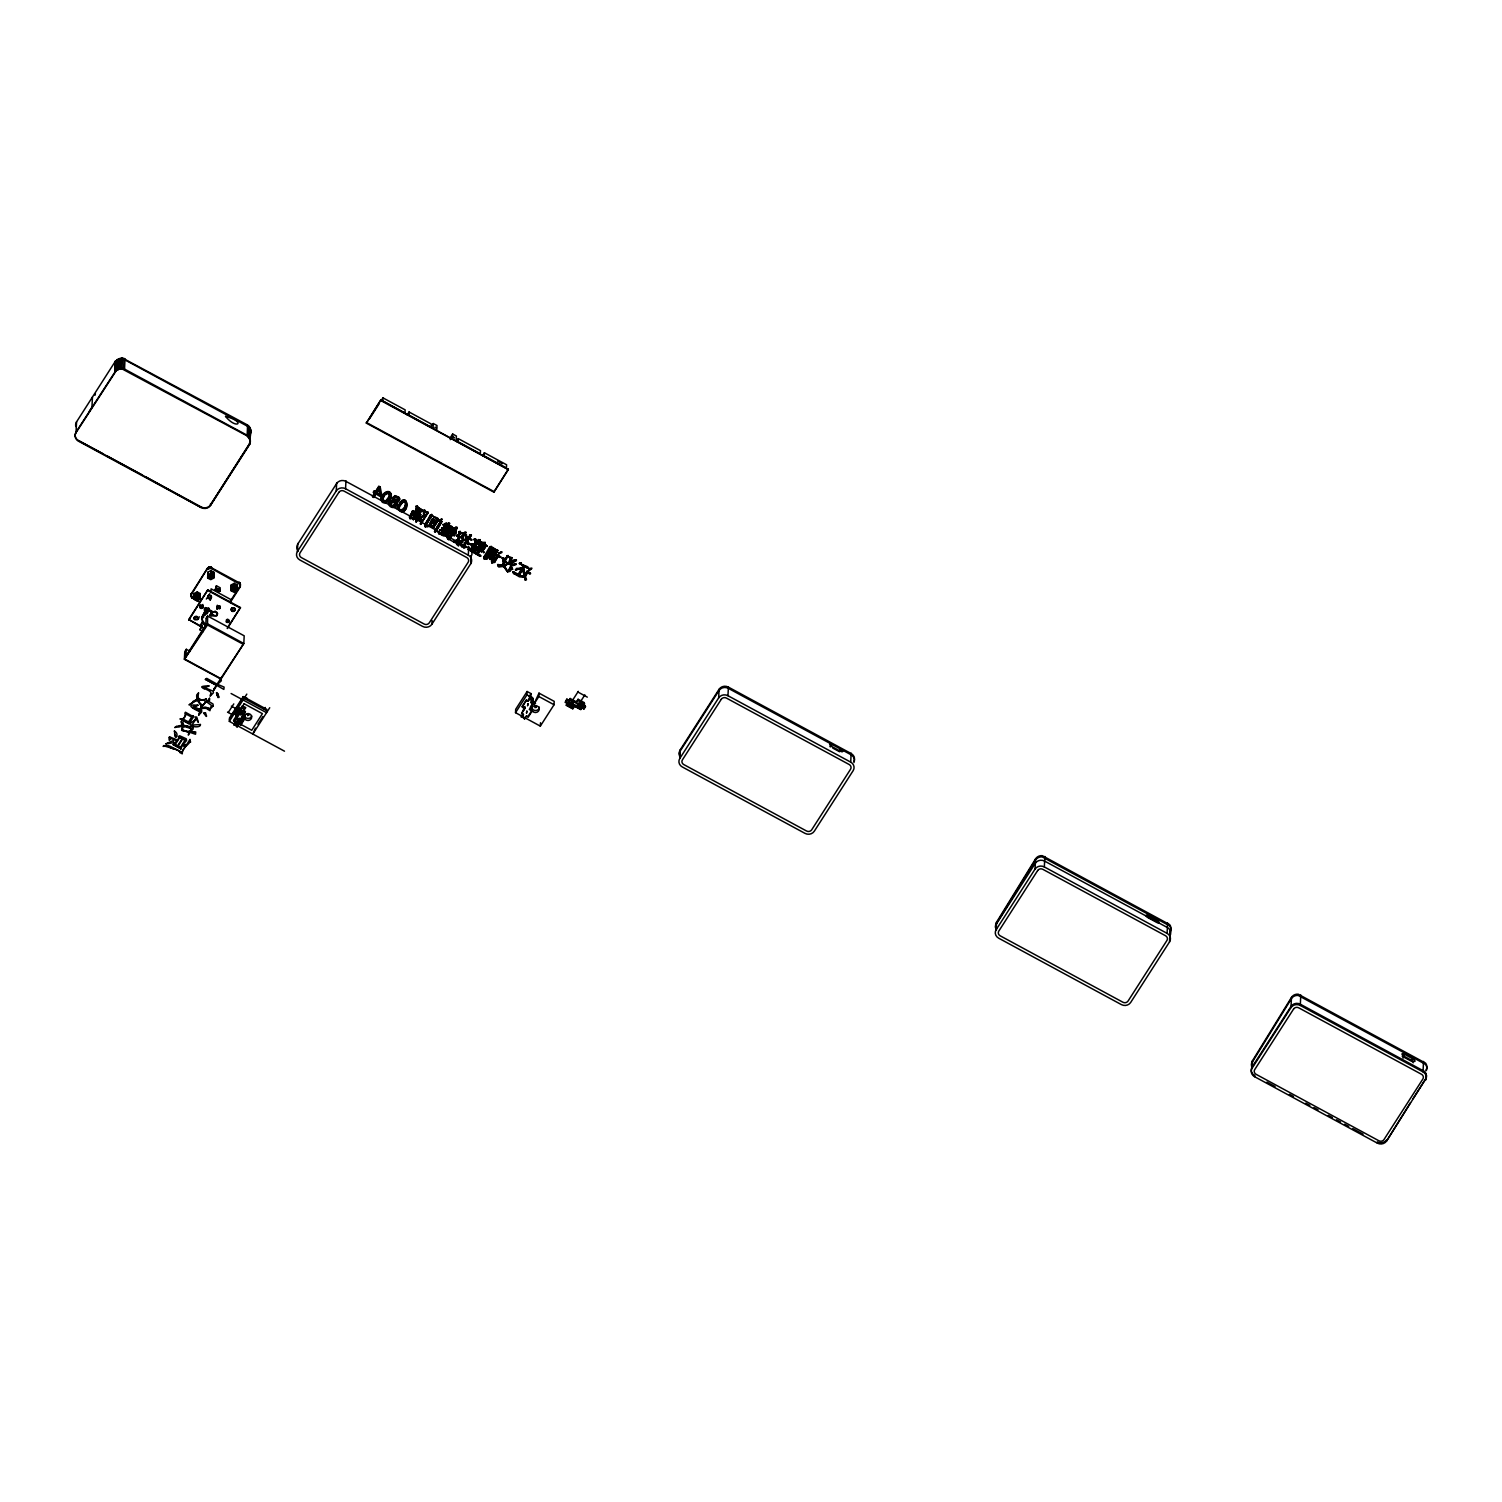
<?xml version="1.0" encoding="UTF-8"?>
<svg xmlns="http://www.w3.org/2000/svg" width="1502" height="1502" viewBox="0 0 1502 1502"><rect width="100%" height="100%" fill="white"/><g stroke="black" fill="none" stroke-linecap="round" stroke-linejoin="round"><path stroke-width="1.5" d="M423.32 510.473L423.639 515.824L419.283 518.547M194.04 599.317L194.171 593.497L197.213 591.938L200.217 593.572L200.085 599.392L197.044 600.95L194.04 599.317L194.152 596.688M195.166 598.735L195.185 596.745L197.081 595.768L198.959 596.782L198.94 598.791L197.062 599.767L195.166 598.735L195.298 596.106L197.175 597.12L199.071 596.144L199.09 594.154L197.194 593.121L195.316 594.097M200.085 599.392L200.217 593.572M207.689 578.045L207.839 572.206L210.862 570.647L213.885 572.281L213.866 575.473L213.735 578.12L210.712 579.678L207.689 578.045L207.839 572.206M208.834 577.463L208.834 575.454L210.731 574.477L212.608 575.51L212.608 577.5L210.712 578.477L208.834 577.463L208.947 574.815L210.843 575.829L212.74 574.853L212.74 572.863L210.862 571.849M213.735 578.12L213.885 572.281M231.101 590.718L231.252 584.879L234.274 583.32L237.297 584.954L237.278 588.146L237.147 590.774L234.124 592.332L231.101 590.718L231.252 584.879M232.228 590.117L232.247 588.127L234.143 587.151L236.021 588.183L236.021 590.173L234.124 591.15L232.228 590.117L232.359 587.489L234.256 588.502L236.152 587.526L236.152 585.536L234.274 584.522L232.378 585.498M237.147 590.774L237.297 584.954M188.745 733.22L188.313 735.116L190.022 732.375L195.523 734.253L195.729 731.981L190.679 731.418L193.214 728.939L192.913 727.193L183.244 725.316L183.263 723.72A1.896 1.727 2.8 0 0 182.249 722.105L180.972 721.617L181.78 723.908M193.871 721.11L195.936 718.388L194.903 716.942L196.743 717.036L198.339 722.368L196.236 718.763L191.881 725.128L200.423 724.508L199.597 724.94M388.905 504.128L388.943 502.907M463.254 546.033C466.484 551.046 463.649 544.4 467.084 541.565L467.798 544.362L469.168 543.968L467.46 540.983L469.168 538.354L471.835 539.931L469.375 538.035L471.403 534.994L469.6 534.881L471.403 534.994M509.948 561.504L510.136 563.776M250.346 440.668L247.943 435.768L247.623 425.047L122.507 358.039L115.616 360.855L76.564 421.855L76.02 432.651A6.797 6.215 2.8 0 0 78.479 441.175L201.212 507.601A6.797 6.215 2.8 0 0 210.524 505.442L210.58 503.583M491.605 559.87L491.661 562.274M206.844 702.054L211.688 705.583L209.604 708.906L208.29 708.137M199.184 616.684C199.259 620.683 192.444 619.875 194.753 616.721C191.543 622.166 199.879 618.392 197.382 619.594M197.738 617.848L197.194 616.552L197.72 619.124M203.408 617.191L203.502 616.195L203.408 617.66M217.02 614.731C219.085 616.853 209.21 614.994 212.289 612.797C215.95 608.648 220.475 617.848 215.518 611.84M219.874 606.057L219.217 608.948L217.058 606.789M220.005 606.188C221.883 608.948 214.861 608.836 217.696 606.076M217.546 606.301L217.077 607.54M234.162 611.22C236.171 606.677 234.293 613.755 231.627 610.788C229.337 606.095 236.509 608.685 234.594 608.254M234.425 610.432L231.909 610.45L231.759 608.16M455.388 529.793L455.294 532.666L451.633 530.544L453.341 532.027L451.989 534.149L449.83 532.835L451.238 532.459L451.989 534.149M169.369 739.209L169.2 737.689M389.731 495.378C389.713 489.614 383.066 494.909 383.179 498.232M479.194 543.837L478.875 545.677L478.687 542.522C471.177 543.33 483.944 558.181 474.914 544.024L470.896 543.931L471.459 545.639L475.064 545.264M523.747 569.446L524.029 565.578L523.841 567.362M455.275 532.515L455.726 534.168L455.819 532.102M382.954 397.861L382.803 400.996L404.996 413.012L405.146 409.877L382.954 397.861L381.057 400.809M409.051 411.999L408.901 415.134L431.093 427.131L431.262 424.015L409.051 411.999L407.173 414.946M458.279 438.64L458.129 441.776L480.321 453.773L480.49 450.656L458.279 438.64L456.401 441.588M484.395 452.759L484.245 455.895L506.437 467.911L506.587 464.775L484.395 452.759L482.499 455.707M78.479 441.175L78.498 440.574A6.797 6.215 2.8 0 1 76.058 432.05L116.461 369.699L116.949 359.579L116.424 370.393L76.02 432.651M92.448 396.997L91.941 407.23L89.388 411.285M95.001 393.937L94.945 395.176L95.415 393.599M115.504 361.043L114.865 371.445L121.005 368.14L121.493 358.02M115.11 371.689L115.616 360.855L115.147 370.975M116.424 370.393L117.832 369.567L118.358 358.734L117.832 368.929L120.986 368.215M117.832 369.567L119.634 368.985L120.141 358.152L119.672 368.272M119.634 368.985L120.967 368.835L121.474 358.002L122.507 358.039L122 368.872L247.117 435.88L250.083 439.786M123.558 369.173L124.046 358.34M124.516 369.53L125.023 358.696M179.977 752.54C181.366 749.629 157.973 744.954 164.863 745.687M169.369 739.115L169.426 740.298M173.162 744.579L180.953 748.803L173.162 744.579L176.879 740.937L170.646 738.271M174.157 731.117C180.578 733.427 174.157 743.922 174.645 731.042M176.71 726.93L174.795 727.588L176.372 726.405M178.4 736.6L179.564 735.736L186.323 738.815L186.586 740.524L182.455 745.255L184.258 744.992M189.027 723.776L180.202 718.914L189.027 723.701L193.176 717.412C194.603 714.708 190.491 716.247 192.932 715.665M179.864 737.388L182.211 738.571L179.864 737.388L175.377 744.297L177.724 745.668L182.211 738.571M182.7 738.834L185.046 740.186L182.7 738.834L178.212 745.931L180.559 747.114M181.667 730.235L189.477 732.263L181.667 730.329L182.042 726.273L176.71 727.006M190.285 651.436L186.304 649.277L185.966 656.036L206.281 624.194L205.286 625.733L205.38 623.856M183.037 726.499L184.877 726.78M183.244 725.316L187.149 726.029M203.014 627.892L188.764 619.556L207.82 589.873L240.451 607.54L227.328 628.549M200.329 602.471L191.862 597.796L191.129 594.003L207.539 568.188L209.961 566.949L240.189 583.302L240.17 585.855L230.257 601.307M191.28 596.989L191.411 593.328L190.998 596.069M191.467 597.308L191.111 594.116M191.787 597.702L191.843 596.482M192.068 597.946L191.937 596.557M192.218 596.801L192.387 598.172L192.556 597.007L196.48 599.129M185.628 744.579L184.258 745.086M194.171 593.497L194.04 596.125L197.081 594.567L200.085 596.2M188.52 722.011L191.655 717.074L186.304 714.182L183.169 719.12L188.52 721.936M194.565 619.406L194.359 617.341M194.34 617.885L194.64 616.834M179.977 752.446L182.268 753.873L182.343 752.333C182.643 746.475 191.655 743.884 189.984 739.397L181.855 752.164L169.501 745.987L163.08 746.363M194.565 617.491L195.316 616.346M183.037 726.405L182.437 729.446C190.435 735.004 195.636 726.592 184.877 726.705M201.212 507.601L146.032 477.016M197.062 599.767L197.175 597.12M197.081 594.567L197.213 591.938M190.679 731.418L194.809 732.394M200.423 724.508C201.061 729.221 182.775 726.142 193.871 721.016M197.438 617.416L196.33 616.214M193.345 706.672L197.907 705.264L193.345 706.672L201.531 710.014L200.479 710.521M198.94 598.791L199.09 594.154M202.338 608.272C204.46 604.874 201.775 610.544 200.16 607.653C198.79 602.077 205.211 608.028 202.488 605.4M200.404 608.01L200.123 607.597M200.217 605.832L200.048 606.77L200.536 605.437M200.705 608.254L200.217 607.09M200.198 606.433L200.874 605.25M203.333 631.629L199.954 629.789L201.981 625.583L200.611 624.832L202.826 621.396L201.681 617.416L206.394 608.573L206.825 610.694C205.436 614.187 203.127 608.836 205.53 607.54M201.005 608.385L200.442 607.39M200.911 607.728L202.714 607.371M200.949 605.813L202.695 606.226M195.56 701.058L189.008 704.907L197.1 699.369A15.17 13.856 2.8 0 1 196.743 694.882L198.546 692.891M200.611 624.832L200.555 625.977L202.826 621.396M202.77 622.523L201.681 617.416M205.305 699.35L206.187 698.824L205.305 699.425C196.386 701.509 198.17 695.726 198.546 692.985M199.954 629.789L201.981 625.583M202.676 607.991L202.77 605.644M202.977 607.465L203.052 606.264M200.592 711.986L198.696 715.008L201.719 711.986L201.531 710.014M203.371 624.325L203.54 621.922L203.521 623.837M204.479 615.407L205.023 613.999L204.892 615.351M204.948 611.314C202.282 607.428 210.355 606.583 209.21 610.582M192.688 707.611C216.363 719.12 175.283 702.598 197.907 705.358M205.323 611.671L204.816 608.235M204.629 625.376L204.723 623.499M201.625 618.542L206.394 608.573M191.411 594.454L207.689 568M206.187 698.824L206.638 700.946L201.23 707.649L201.55 706.053M207.989 611.971L205.042 610.77M207.407 569.521L208.046 567.643M201.23 707.649L200.968 706.635M205.924 612.121L206.919 608.854M208.346 567.418L208.083 568.789L211.425 568.488L240.057 584.428L240.17 586.982L230.2 602.527M201.55 706.147L197.438 700.552L195.56 701.134M205.774 625.17L206.093 618.411L207.633 616.027L244.188 635.815L243.812 643.494L220.963 679.111L184.389 659.322L184.765 651.643L186.304 649.277M208.684 567.23L207.802 569.033M200.724 703.894L202.019 705.32M205.286 612.854L206.656 613.586L206.375 611.521M188.745 620.157L207.82 589.873M208.74 568.413L208.928 567.136M206.863 612.196L207.802 612.046M208.985 568.319L209.304 567.024M211.35 597.909L210.055 600.293L211.35 595.825L210.806 598.509L208.14 597.984L208.459 595.374L211.031 595.412M209.379 568.225L209.567 566.967M208.421 598.34C205.849 594.51 213.791 595.224 210.993 598.359M209.642 568.188L209.961 566.949M207.633 616.027L207.501 624.963L184.389 659.322L207.257 623.705L243.812 643.494L217.077 684.161L206.75 678.378L205.38 679.411L216.363 685.175L205.38 679.336M208.722 598.566L208.252 597.496M210.036 568.169L210.224 566.949L210.43 568.188M208.515 608.385L208.947 610.582M209.003 598.697L208.515 597.777M206.656 613.586L208.684 609.361L212.082 611.201C210.055 617.866 213.265 614.412 211.256 611.539M210.806 568.263L210.618 566.986M203.803 712.924L205.474 712.868M209.154 609.268L208.966 608.216M207.708 574.853L210.731 573.295L210.862 570.647M211.069 568.338L210.993 567.08M209.116 610.863L209.229 608.742M209.698 598.847L211.219 597.533M210.712 578.477L210.843 575.829M211.425 568.488L211.238 567.155M211.538 568.563L211.594 567.324M210.937 591.901L211.087 588.84L230.67 599.448L230.519 602.509M211.575 611.689L211.425 616.177L210.055 615.426L210.092 614.299L211.482 615.031M212.608 575.51L212.74 572.863M211.425 613.511L211.087 611.502M212.608 577.5L212.74 574.853M206.6 716.229L205.474 712.793M216.739 615.707L212.833 616.045L211.989 612.14M208.872 685.794C190.003 686.714 214.955 689.249 210.449 694.581M212.514 612.534L215.33 611.145M209.51 698.336L206.844 702.129M216.457 588.784L215.575 589.422L219.198 591.337L220.043 590.173L219.254 591.413L215.481 589.328L216.307 588.033L220.099 590.079L219.254 591.375L215.481 589.366L216.419 585.761L220.212 587.808L220.099 590.079L219.254 591.413L215.499 589.385L216.419 585.761M210.862 693.999L210.13 696.177L213.472 692.741L213.002 691.108L204.422 687.54L209.022 686.076M210.092 709.169L213.265 705.846L213.021 704.025L208.534 701.303M217.095 613.229L216.908 612.234M217.039 609.305L217.302 605.212M217.039 615.238L217.17 612.722M217.264 608.948L217.49 605.7M217.49 606.714L218.053 605.813M217.809 606.564L218.428 605.682M219.367 589.103L219.254 591.375L215.481 589.347L216.307 588.071L220.081 590.117L219.254 591.375L215.481 589.347L216.307 588.071L215.499 589.385M219.292 606.339L220.174 607.108M219.893 608.573L220.193 607.559M220.193 608.122L220.287 606.733M218.053 697.604C212.646 683.541 223.498 704.813 216.795 694.544M214.054 688.667L213.641 690.544L216.851 685.438L223.854 689.418L224.098 687.09L217.565 684.33L221.357 680.725L220.663 678.472L185.422 659.397M228.604 622.297L229.149 621.115L228.154 622.523L226.445 622.053L226.483 619.763M226.671 622.279L226.37 621.959M226.99 622.466L226.464 621.434M226.483 620.326L227.102 619.331M227.14 621.903L228.83 621.509M228.905 621.978L227.816 619.237M228.961 620.551L228.698 619.613M231.346 610.188L231.421 608.723M231.627 610.788L231.402 609.643M231.439 609.192L232.059 607.916M231.834 608.667L232.397 607.728M232.885 608.197L234.819 609.305M234.124 591.15L234.256 588.502M231.12 587.526L234.143 585.968L234.274 583.32M284.498 751.188L229.337 721.354L229.506 717.975L243.23 696.609L266.718 709.319L266.567 712.699L231.101 693.511M234.5 610.938L234.781 609.962M234.8 610.507L234.875 608.761M236.021 590.173L236.152 587.526M239.175 583.527L239.025 582.175M239.494 583.752L239.344 582.382M239.757 584.015L239.644 582.607M240.132 584.522L239.907 582.889M247.117 435.88L247.623 425.047M240.113 587.075L240.245 583.414M244.169 717.749L240.451 724.584L239.081 723.833L237.091 726.93L233.768 723.945L237.579 725.954M240.376 586.4L240.47 584.109M247.905 436.462L248.412 425.629L248.637 436.425M248.6 437.138L249.088 426.305L250.853 430.454L249.482 444.705L210.524 505.442M249.351 438.152L249.858 427.319L249.388 437.439M249.482 444.705L250.008 442.94M249.97 443.653L250.308 441.795M250.102 440.931L250.59 428.952M237.091 726.93L237.147 725.785M237.541 724.433L237.485 725.579L238.705 723.664M243.061 699.988L243.23 696.609M244.244 719.082L241.39 717.487L245.033 711.817L238.949 708.531L235.345 714.182L238.198 715.741L234.556 721.429L240.62 724.715L244.3 717.937M238.799 724.058L240.733 725.09L244.657 718.989L244.826 715.609M471.14 555.702L470.764 563.701L431.9 624.25A6.797 6.215 2.8 0 1 422.606 626.409L299.856 559.983A6.797 6.215 2.8 0 1 297.415 551.459L297.809 543.461M297.415 551.459L336.26 490.91L336.655 482.912M470.764 563.701A6.797 6.215 2.8 0 0 468.305 555.177L345.573 488.751L345.948 480.753M366.338 423.113L380.851 399.945L508.352 469.582L493.876 492.149L366.338 423.113L380.851 399.945M376.101 494.083C388.154 501.799 374.167 487.831 373.923 497.462L372.534 496.693L374.73 492.769L373.454 492.074L374.129 491.023L375.387 492.262L374.129 491.023M372.534 496.693L374.711 493.313L373.454 492.074M373.923 497.462L376.12 493.52M376.777 493.013L379.274 488.638L380.419 495.003L376.777 493.013L379.274 488.638M375.387 492.262L378.88 486.329L380.213 487.042L381.771 495.284L380.87 496.674M380.213 487.042L378.861 486.873M381.771 495.284L380.907 496.129M389.412 502.156L392.904 500.748L392.529 499.34M396.716 503.377L396.284 501.893L399.682 499.434A3.605 3.286 2.8 0 0 398.8 497.65L395.495 496.129L392.773 497.5M412.337 517.683L410.459 516.801L412.168 518.434L410.046 518.697L409.502 517.101M417.443 517.176L415.153 516.35L413.369 519.73L414.421 516.519L412.074 514.679L413.482 514.322L417.406 517.721L413.688 515.712M412.168 518.434L410.065 518.152M409.52 517.195L412.506 510.849L420.71 514.529L416.167 522.095C414.909 516.97 424.728 509.234 415.603 521.382M412.787 511.994L412.506 510.849M412.768 518.979L414.458 515.975L412.074 514.679M413.369 519.73L415.153 516.35M413.482 514.322L412.036 515.224M420.691 515.073L413.613 511.675L419.452 515.411M413.688 510.586L412.468 511.412M413.989 513.44C416.279 511.506 414.195 515.148 414.008 512.895M414.364 513.308L414.871 515.562M415.078 511.243L417.218 508.145L417.387 509.366L421.536 510.567L419.396 514.379C418.457 510.924 413.219 510.305 418.851 513.665M424.709 510.154L424.916 511.544L424.709 510.154L422.494 510.793L415.829 506.399L417.349 506.005L417.575 507.488L423.32 510.605M416.354 508.896L416.11 508.408M418.232 514.473L418.232 515.242C412.919 518.49 420.729 511.807 416.279 516.05M416.167 522.095L420.71 514.529M421.518 511.112L417.143 509.103L420.316 511.393L419.302 512.971L416.129 510.699L419.096 513.29M417.218 508.145L416.092 508.953M417.575 507.488L417.349 506.005M419.396 514.379L421.536 510.567M424.953 510.999L428.183 512.67L424.69 511.281L423.94 515.993L420.222 518.472L421.818 520.255L419.959 520.593L419.265 518.603M420.316 511.393L419.321 512.426M420.109 523.522L420.635 524.386L426.868 513.027L424.69 511.281M421.818 520.255L419.978 520.049M421.987 519.504L420.166 518.19M422.494 510.793L415.829 506.399M423.677 511.018L417.612 506.925M423.94 515.993L420.053 516.838L419.959 520.593M431.618 516.106L425.779 525.306L428.07 526.489L425.348 526.939L425.085 524.029L431.731 514.454C430.229 516.97 440.95 517.533 437.551 519.542L431.656 515.562L438.377 519.354M425.855 525.55L431.656 515.562M427.92 526.714L425.798 524.761M433.045 428.201L433.289 423.526L436.988 425.517L436.875 427.619L434.885 427.3L436.838 428.352L436.744 430.21M435.561 524.329L433.421 528.272L434.885 523.804L431.863 522.152L430.417 524.93L433.402 519.786L436.406 521.419L433.421 526.564L429.121 525.212L432.276 518.96L437.702 521.626L433.721 519.523M429.666 526.075L430.229 524.686M425.066 524.573L430.436 514.754M431.731 514.454L430.417 515.299M429.121 525.212L432.276 518.96M432.858 527.465L433.252 526.338M436.406 521.419L435.054 524.029L432.05 522.396L433.402 519.786M433.684 520.067L433.477 518.678M433.421 528.272L432.876 526.902M434.529 531.426C442.658 516.012 444.348 520.086 435.242 532.252L434.529 531.426L440.518 521.738M435.242 532.252L442.001 521.25M431.9 624.25L432.088 620.551M437.551 519.542L436.293 518.077M438.828 533.548L438.415 531.839L443.465 534.505A4.337 3.962 2.8 0 0 445.681 534.731L447.127 537.678M438.828 520.499L441.832 518.96L439.166 521.288L438.828 520.349M446.394 535.745L443.315 535.857L438.791 533.323L444.104 535.444L446.432 535.2L446.507 533.717M440.499 522.283L440.199 521.138M443.24 532.027L440.067 529.737L443.465 531.164L442.602 534.468L445.118 530.056L447.352 530.844L446.751 533.21M441.475 529.38L440.03 530.3M440.067 529.737L443.428 531.708L444.385 530.225L441.626 528.178L443.034 527.803L444.592 529.906L445.493 527.991L444.592 529.906M442.057 533.736L443.259 531.483M442.602 534.468L443.954 531.858L446.563 533.417L444.16 531.539M443.034 527.803L441.607 528.723M444.498 525.794L443.071 524.461L444.611 524.874L443.86 528.235L445.212 525.625L446.732 526.582L447.54 524.836L446.732 526.582M443.259 529.192L444.611 529.361M443.278 527.559L444.517 525.249M443.86 528.235L444.16 527.277L445.681 528.216L446.563 526.357L445.681 528.216M444.592 525.418L444.385 524.123M444.385 530.225L441.626 528.178M443.071 524.461L444.705 525.493L446.282 523.147L447.727 525.062L446.207 524.104L445.399 525.869L446.207 524.104M444.141 532.083L445.118 530.056M444.348 527.502L445.212 525.625M445.381 524.423L445.174 523.391M451.52 527.052L453.491 528.272L451.52 527.052L449.999 531.858L448.854 529.098L447.277 531.389L445.287 530.3L446.207 528.366L448.065 529.511L446.207 528.366M446.563 533.417L444.479 532.14M446.282 523.147L445.136 523.954M448.065 529.511L446.376 528.61L447.258 526.733L449.962 527.784L447.465 526.413C449.68 523.635 450.769 528.573 448.234 525.212M446.376 528.61L447.465 526.413M447.296 536.477L448.76 530.112L450.037 530.957L450.45 526.263L453.491 528.272M447.239 531.933L447.765 529.361M447.727 525.062C447.502 522.227 451.257 522.809 448.422 525.437L450.225 526.413M452.421 438.678L452.515 436.838L454.468 437.908L452.553 436.106L452.646 434.003L456.401 436.031L456.176 440.724M448.422 525.437L449.624 523.184M448.328 524.104L448.103 522.996M447.615 536.909L448.385 539.593L447.727 538.091M448.572 535.294L449.361 539.068L450.487 537.66M447.108 535.482L449.887 533.135L447.202 534.75L448.76 530.112M448.854 529.098L447.934 530.45M449.924 528.328L447.84 527.052M449.361 539.068L449.154 537.265M449.811 537.509L451.802 533.905L449.811 537.509L448.76 535.745M451.783 534.449L449.793 532.403L447.22 534.205M450.713 526.827L450.45 526.263M451.051 531.577L450.788 530.506M450.412 538.636L452.553 534.318L454.712 535.613L452.759 533.999L454.13 531.896L452.74 534.543M451.238 532.459L449.811 533.379M451.558 526.019L450.431 526.808M451.745 527.315L453.51 527.709M456.42 529.417C458.091 525.662 454.468 527.277 455.369 530.356L452.684 527.915M450.731 537.66L452.759 533.999M453.041 530.168C453.454 533.097 453.397 528.911 451.633 530.544M453.341 532.027L452.008 533.585M453.585 541.997C464.681 536.345 445.775 544.006 457.772 541.565L462.147 546.709L458.711 541.077L462.729 541.903L458.673 541.621L458.692 540.495L461.827 541.846L458.654 541.039L458.861 538.692M454.712 535.613L452.609 534.355M455.557 527.108L455.444 529.962L452.665 528.31L454.073 527.953L452.628 528.873M456.589 535.857L458.279 534.937L458.335 536.815L456.589 535.857L458.279 534.937M457.772 541.565L453.604 541.452M466.315 535.238L460.194 532.553C461.02 537.979 456.796 530.582 460.269 531.464L460.438 532.816L460.269 531.464M461.827 541.846L462.128 538.317L459.293 536.758L462.222 537.923L458.561 535.951M459.668 534.75L458.711 531.821M460.194 532.553L465.751 536.12L465.695 537.397L466.578 534.806M462.09 535.857C465.057 533.83 462.203 537.697 462.109 535.313M461.884 546.859L457.81 541.02M465.939 532.046L466.014 532.778C460.814 536.683 468.211 528.873 463.236 533.567M463.705 548.061C461.602 543.686 471.515 535.2 463.386 546.108M466.108 547.498L464.362 546.033L467.084 541.565M464.775 540.438L462.916 539.293L465.507 540.269L462.954 538.749L463.386 536.477M465.676 538.655L466.559 541.208M465.751 536.12L465.676 537.941M465.958 535.82L466.352 534.693M468.324 538.448L466.484 536.89L467.967 536.552L468.324 538.448L466.859 540.72L465.902 539.068M466.859 540.72L468.342 537.904M469.168 543.968L467.46 540.983M467.967 536.552L466.465 537.453M467.798 544.362L467.629 542.973M480.959 556.078C473.468 552.924 482.799 554.651 480.133 556.266L468.042 549.488L469.901 548.512L470.22 550.239L474.163 552.379L476.434 548.361L475.496 550.333L473.168 549.056C471.59 545.188 470.164 550.671 475.289 550.652M468.305 555.177L468.737 546.202M467.441 541.527L469.168 538.354M469.375 538.035L471.365 535.557M466.484 536.89L468.53 538.129L469.882 535.538L468.549 537.585M470.22 550.239L469.901 548.512M471.497 545.357L471.046 543.705M471.835 539.931L470.67 539.162M471.459 545.639L475.101 544.7L478.218 548.756L475.834 544.531M476.416 548.906L471.647 546.315L473.43 545.357C471.816 548.699 484.808 549.206 481.353 551.797C478.8 546.409 471.759 551.778 477.185 554.031C477.655 549.901 481.203 552.285 478.143 551.065M473.168 549.056L472.905 547.498M473.43 545.357L471.647 546.315M474.857 543.574A9.237 8.449 2.8 0 1 475.496 540.701L473.956 539.312L475.514 538.955L478.781 542.072C477.711 537.735 481.823 541.039 478.575 539.537M474.163 552.379L475.308 550.089L471.252 547.892M475.496 540.701L473.956 539.312M475.514 538.955L473.919 539.856M475.815 545.076L478.669 542.71C471.309 547.179 483.55 539.537 475.758 540.42M475.834 542.785L476.341 540.607L475.702 544.381M477.185 554.031L478.406 551.628M478.199 549.3L478.5 546.897L481.091 547.592C474.35 548.08 483.813 546.052 479.739 549.563L480.377 550.408L481.673 547.779L480.377 550.408M478.875 545.677L478.706 543.912M479.626 546.953L481.466 547.01L483.231 543.78L482.555 545.32L480.978 544.344L479.626 546.953L478.894 545.132M479.739 549.563L480.978 547.254M479.044 546.277L481.109 543.405M483.193 544.325L480.002 542.579L481.598 541.678L481.823 543.161L481.598 541.678M480.133 556.266L468.061 548.943M480.077 546.259L480.978 544.344M481.353 551.797L480.096 550.333M481.466 547.01L482.367 545.095M482.217 547.423L483.137 545.508L482.217 547.423L483.663 548.211L484.583 546.296L483.888 549.469L485.709 546.615L483.325 545.188L483.982 544.193L487.343 546.146L484.188 543.874L485.184 542.429L483.55 542.804L485.184 542.429M485.709 546.615L483.325 545.188M483.4 544.006C484.827 542.147 481.71 545.057 480.02 542.034M482.855 549.601L483.738 552.605L481.673 547.779M483.888 549.469L485.747 546.071M483.306 545.733L484.188 543.874M491.079 546.409L490.027 547.817L491.079 546.409L497.763 550.671L490.985 547.423L484.977 557.261L486.967 559.044L484.188 558.969L483.775 557.467M487.136 558.782L484.883 557.035M487.343 546.146L485.259 544.869M486.836 556.923L489.464 553.074M487.399 557.636L489.389 554.031L492.431 555.177L489.652 553.75M488.563 553.862L488.357 553.337M492.787 551.328L491.83 552.792L494.12 554.613L488.469 551.966L490.009 551.009C493.069 555.871 488.939 546.859 492.055 551.478M492.431 555.177L489.746 559.345L489.652 557.392M488.037 556.641L489.389 554.031M489.746 559.345L492.449 554.632M489.201 558.613L491.192 555.008L489.84 557.617L487.418 557.092M490.009 551.009L488.469 551.966M493.876 492.149L508.389 468.981M492.262 551.178C493.82 549.075 491.736 551.196 489.99 549.807M491.623 550.821L491.417 549.432M491.83 552.792L494.233 549.188L492.956 551.553L494.928 552.623L492.994 551.009M491.905 563.156L491.586 560.809M492.806 548.981L494.064 549.094L492.975 550.07M493.294 554.801L492.036 553.337M500.804 556.754L498.401 555.871L493.764 562.593L493.332 558.031L494.421 560.959L497.124 555.027L500.786 557.298L498.664 555.571M494.928 552.623L493.538 551.778M493.764 562.593L494.928 562.236M494.421 560.959L493.595 557.955M497.444 556.266L497.124 555.027M498.251 565.972L497.725 564.47L503.208 565.315L503.057 563.212M494.984 561.804L498.401 555.871M498.626 556.134L498.42 554.726M498.514 553.393L501.743 551.91L498.57 553.111M503.433 566.573L498.364 566.667L503.452 566.029L507.638 571.849L503.452 566.029M499.096 553.9L501.743 551.91M511.882 558.181L507.92 556.547L505.461 560.265L502.212 557.974L505.179 558.838L508.014 555.533L508.145 556.81L511.9 557.636L510.042 561.448M502.757 560.302C503.921 562.48 501.461 559.533 504.259 559.908C505.123 562.762 510.549 563.569 508.709 564.226M507.056 556.284L505.16 559.382L503.245 557.711M497.688 565.015L503.208 565.315M504.071 565.71L507.958 563.043L504.071 565.71L503.959 563.137M509.535 564.039L504.184 560.997L507.939 563.588M504.259 559.908L502.738 560.847M507.638 571.849L504.297 565.822L508.239 563.212M505.461 560.265L506.249 559.138M507.038 556.829L506.794 555.721M507.92 556.547L510.511 558.5L509.253 560.997M508.014 555.533L506.775 556.266M507.789 571.718L504.297 565.822M511.149 567.23C515.017 568.15 504.653 575.247 510.136 567.756M509.61 571.624L510.286 570.009M510.511 558.5L509.309 563.025M511.9 557.636C508.258 558.218 511.807 567.737 509.76 563.475M510.642 569.615L512.783 569.22L511.412 568.019M512.295 560.828L511.375 565.728M513.571 573.163L512.971 571.83L513.628 573.539M516.087 563.682L516.068 564.452C507.92 567.249 519.917 560.884 513.083 565.184M528.272 572.018L530.525 573.802L528.009 571.098L526.733 571.38L524.423 576.055L522.189 576.261L513.102 571.605L519.185 575.829L524.555 576.524L525.005 578.176M513.477 561.617L514.059 560.021L516.406 560.021L513.534 561.41M524.78 577.35L519.429 576.824L513.553 573.351L523.316 576.787L527.052 571.98M513.815 562.086L516.406 560.021M513.59 562.105L514.059 560.021M515.449 569.99L520.818 568.263L516.463 568.413L515.655 570.347M522.865 569.352L519.091 575.36L518.49 573.971L521.87 568.113L522.865 569.352A17.63 16.109 2.8 0 0 523.86 573.971L524.724 575.36L524.01 571.624M519.091 575.36L521.945 570.309M519.373 563.607L520.987 562.649C519.429 565.559 531.032 566.047 527.634 568.3L519.373 563.607L520.987 562.649M518.453 574.515L522.884 568.732C521.363 564.189 525.231 566.479 522.508 565.541M529.474 699.35L532.215 700.833L530.995 702.729L533.867 704.288L539.011 693.135L554.2 701.359L554.05 704.738L540.326 726.123L515.524 712.68L515.693 709.301L527.108 691.502L531.032 693.624L530.863 697.003L528.178 701.209L526.338 700.195M524.536 577.068L524.423 576.055M524.517 575.454L523.879 573.426A17.63 16.109 2.8 0 1 523.072 570.366M525.174 578.627L525.174 580.016L526.432 579.772C523.409 577.726 526.902 569.971 529.718 573.445L530.544 573.238M525.174 580.016L526.47 579.228L525.174 576.468M527.014 572.544L526.733 571.38M527.634 568.3L526.658 567.005M525.156 577.012L527.897 572.243M528.253 572.562L528.009 571.098M527.897 700.927L529.924 696.703L533.323 698.543L531.351 701.622L532.666 703.499L530.45 706.954L531.595 710.915L527.934 716.623L526.564 715.872L524.592 718.97L521.25 715.985M529.023 570.272C529.755 565.071 532.684 571.361 528.835 569.389M529.342 570.234L531.746 567.981M524.067 708.719L524.01 709.864L522.865 705.884L526.526 700.176M524.592 718.97L524.649 717.825M515.524 712.68L526.958 694.882L527.108 691.502M531.351 701.622L531.295 702.767L533.323 698.543M526.282 716.097L528.216 717.149L532.14 711.028L532.309 707.649M533.097 700.401L532.928 703.781L529.286 709.451L532.14 711.028M533.867 704.288L538.842 696.515L539.011 693.135M540.326 726.123L540.495 722.744M579.171 707.311L574.496 704.776L572.731 708.512L566.536 705.151L567.718 702.26L567.662 703.387L565.616 701.134L566.911 699.106L568.958 701.378L566.911 699.106M570.084 699.632L570.14 698.486L576.392 701.866L576.336 703.011L570.084 699.632L566.536 705.151M572.731 708.512L574.496 704.776M584.222 703.762L584.278 702.636L578.082 699.275L578.026 700.401L584.222 703.762L580.692 709.282L574.44 705.902M580.692 709.282L581.856 706.391L583.903 708.662L585.198 706.653L583.152 704.382L584.278 702.636M583.903 708.662L585.254 705.508M851.146 753.159L850.714 762.134A6.797 6.215 2.8 0 1 853.155 770.657L814.309 831.207A6.797 6.215 2.8 0 1 804.997 833.366L682.265 766.94A6.797 6.215 2.8 0 1 679.824 758.416L680.237 749.817L719.082 689.268A6.797 6.215 2.8 0 1 728.395 687.109L851.127 753.535A6.797 6.215 2.8 0 1 853.981 761.345M679.824 758.416L718.669 697.867L719.082 689.268M850.714 762.134L727.963 695.708L728.395 687.109M996.183 929.644L996.558 922.172L1035.535 858.9A6.834 6.421 -4.1 0 1 1042.35 855.689L1169.589 924.556A6.834 6.421 -4.1 0 1 1170.02 931.691L1169.532 941.885L1130.687 1002.435A6.797 6.215 2.8 0 1 1121.374 1004.594L998.642 938.168A6.797 6.215 2.8 0 1 996.183 929.644L1035.047 869.095L1035.535 858.9M1169.532 941.885A6.797 6.215 2.8 0 0 1167.092 933.362L1044.341 866.936L1044.848 856.497M1167.092 933.362L1167.598 922.923M1251.767 1072.409A6.797 6.215 2.8 0 1 1252.18 1066.927L1291.044 1006.378A6.797 6.215 2.8 0 1 1300.338 1004.218L1423.089 1070.663A6.797 6.215 2.8 0 1 1425.529 1079.168L1386.628 1140.957A6.797 6.215 2.8 0 1 1377.315 1143.116L1254.583 1076.69A6.797 6.215 2.8 0 1 1252.124 1068.166L1252.499 1060.694L1291.476 997.403A6.834 6.421 -4.1 0 1 1298.272 994.211L1425.511 1063.078A6.834 6.421 -4.1 0 1 1425.961 1070.194M1254.583 1076.69L1254.639 1075.47M1252.124 1068.166L1290.969 1007.617L1291.476 997.403M1425.473 1080.407A6.797 6.215 2.8 0 0 1423.014 1071.884L1300.281 1005.458L1300.788 995M1377.315 1143.116L1377.372 1141.896M1386.628 1140.957L1410.491 1102.618M1423.014 1071.884L1423.539 1061.445M382.653 500.222L382.71 499.077M398.95 507.883C399.476 512.745 405.24 507.883 405.465 505.066M250.252 442.489L250.365 440.574M250.703 432.895L250.834 430.436M522.32 716.51L523.541 714.614L521.626 713.563L524.987 706.428M503.208 560.828L503.189 565.86M180.953 748.803L182.193 745.612L184.07 745.968M185.628 744.485L185.497 746.287L184.07 745.893M210.092 709.094L209.98 710.709L207.764 709.319M457.735 540.908L457.885 538.636M462.691 542.447L462.954 538.749L465.507 540.269M217.433 607.578L217.339 608.761M391.233 495.942L391.346 494.477M381.208 498.495C380.795 507 391.947 501.461 391.252 495.397M397.335 508.765L397.448 507.319M462.447 535.763L462.203 538.486L458.241 535.482M503.94 563.682L504.184 560.997M396.922 503.752C397.523 509.178 388.567 508.54 388.924 503.583M392.36 499.04L392.473 497.669M414.852 516.106L415.04 514.266M424.766 524.667L425.348 526.939M466.24 536.646L466.333 535.576M479.176 544.381L479.401 542.485M455.782 532.647L456.045 530.506M492.374 559.364L492.13 563.062M492.093 561.466L497.782 550.126M491.567 560.415L491.755 558.913M395.364 504.428L395.514 503.189M512.313 560.284L511.393 568.563M457.866 539.18L458.354 536.252L456.627 535.313M438.753 533.867L438.415 531.839M450.75 531.051L451.482 527.596M458.823 539.237L459.293 536.758M415.021 514.81L415.378 512.839M479.363 543.029L479.739 541.058M456.026 531.07L457.002 527.183M510.718 566.123L512.051 560.208M388.905 503.452L389.112 502.25M393.899 498.345L393.731 499.471M446.488 534.261L446.789 532.666M382.897 498.42C381.94 505.254 390.144 499.434 389.581 495.491M398.912 508.427C398.105 504.315 406.666 497.763 405.784 504.86M389.562 496.054L388.211 493.238L385.451 494.702M510.755 565.578L508.446 571.567M491.717 559.457L492.036 557.937M381.189 499.058C380.795 493.745 390.163 487.418 391.309 495.04M397.41 507.864C406.573 485.033 412.975 518.903 397.486 509.028M463.367 537.021L463.78 535.275M479.701 541.602L480.208 539.575M420.128 518.734L423.958 515.449M484.846 557.58L490.985 547.423M528.779 569.633L531.764 568.695M398.161 498.964L397.091 500.861L393.993 500.842C391.759 497.087 398.556 495.153 398.124 499.509M492.018 558.481L493.013 555.928M390.464 503.94L392.341 501.574L395.176 501.799L395.42 503.039M382.86 498.964L384.249 495.867M399.1 507.789C408.375 490.253 406.329 517.458 398.912 508.483M250.102 433.684L250.477 432.82L250.008 433.89M250.045 434.923L250.534 430.173L247.567 426.286L124.966 359.917L120.085 359.372L115.316 362.47M249.97 443.034L210.562 504.841A6.797 6.215 2.8 0 1 201.249 507L78.498 440.574L103.056 453.773M392.454 498.213L394.838 495.641L398.837 497.106A3.605 3.286 2.8 0 1 399.663 498.833L398.687 501.762L396.246 502.438M396.828 504.634L393.43 507.132L389.074 504.278M381.489 498.026C382.39 493.97 388.417 488.957 391.177 494.233M390.952 496.411C390.313 500.955 382.747 505.686 381.132 499.415M397.711 506.831C411.36 485.69 407.981 523.56 397.354 508.22M395.401 503.883L392.548 506.343L390.482 503.395M203.502 621.997L203.296 624.062M483.794 557.617L484.038 556.622M210.524 504.803L249.52 444.01M389.074 502.795L390.088 500.861L392.961 500.166M492.863 558.406L497.763 550.671M492.431 557.486L493.707 554.876M169.426 740.373L170.665 738.195M215.819 589.422L219.161 591.244L220.043 590.173L219.236 591.413L215.612 589.422L216.344 588.277L219.78 590.305L219.198 591.3L215.65 589.422L216.344 588.333C213.735 590.568 221.583 590.68 219.161 591.244L215.781 589.422L216.344 588.333L215.575 589.422M219.104 591.018L215.687 589.422L219.198 591.3L220.005 590.192L219.217 591.356L219.912 590.248M420.673 523.841L428.22 512.126M420.635 524.386L428.183 512.67M389.243 496.261L385.939 500.804L382.822 500.185M208.252 595.599L208.14 597.984M200.573 608.047L202.883 604.461M206.337 599.073L209.792 593.703M208.684 609.361L206.713 612.459L205.342 611.708M210.055 615.426L212.026 612.347L208.628 610.507M227.365 627.949L240.451 607.54M369.623 418.645L379.161 403.775M179.376 737.031L177.48 740.073L169.538 736.844M202.019 705.396C212.74 698.805 192.275 697.566 200.724 703.969M213.96 689.024L216.363 685.175M199.541 712.68L200.141 711.648M189.383 732.413L188.726 733.295M190.134 731.23L191.712 728.808L186.924 727.268M180.559 747.189L185.046 740.111M228.266 712.492L233.786 703.912M229.449 719.327L243.155 697.961L266.661 710.671M229.337 721.354L246.816 694.112M245.765 699.369L246.76 697.81M240.883 709.582L242.104 707.686M239.663 713.807L240.902 711.873M233.711 725.09L235.683 721.993L234.312 721.26M243.099 710.784L244.319 708.888M234.838 724.471L236.058 722.575L234.143 721.523L237.785 715.834L234.932 714.276L239.043 708.137L240.414 708.888L242.385 705.79L245.784 707.63L243.512 710.69L245.446 711.723L241.803 717.393L244.657 718.989M235.251 724.377L236.471 722.462M238.762 721.26L239.963 719.364M430.867 427.3L433.289 423.526M247.605 715.703L248.506 714.295M264.052 709.263L265.216 707.442M255.434 728.151L252.843 734.065L269.74 707.724M257.931 724.264L262.925 716.51M450.225 437.777L452.646 434.003M450.262 439.654L452.553 436.106M456.57 544.456L458.091 542.072A2.647 0.958 32.7 0 1 460.325 544.4A2.647 0.958 32.7 0 1 457.979 544.231L449.492 539.631A2.647 0.958 32.7 0 1 447.277 537.322A2.647 0.958 32.7 0 1 449.605 537.491M529.23 696.421L531.032 693.624M521.626 713.563L525.268 707.893L522.414 706.315M531.164 699.35L532.384 697.454L529.643 695.97M521.194 717.13L523.165 714.051L521.795 713.3M535.087 707.742L535.989 706.334M565.559 702.26L566.855 700.251M569.014 700.232L570.14 698.486M572.45 700.458L578.308 691.333M570.741 704.851L571.905 703.011M580.805 701.209L584.86 694.882M578.683 706.184L580.11 703.969M1402.211 1056.3A2.647 0.958 32.7 0 1 1402.793 1056.582L1404.314 1054.197L1412.8 1058.797A2.647 0.958 32.7 0 1 1415.034 1061.107A2.647 0.958 32.7 0 1 1412.706 1060.938L1404.22 1056.357A2.647 0.958 32.7 0 1 1401.986 1054.047A2.647 0.958 32.7 0 1 1404.314 1054.197M1403.075 1058.14L1404.22 1056.357M1412.8 1058.797L1411.279 1061.163L1402.793 1056.582M1412.988 1098.713L1425.529 1079.168A6.797 6.215 2.8 0 0 1423.089 1070.663M373.416 492.618L374.092 491.567M375.406 491.717L378.88 486.329M392.904 500.748L392.379 498.495M396.284 501.893L396.904 504.297M412.806 511.45L409.558 516.65L410.046 518.697M410.534 516.97L413.613 511.675M415.585 512.032L417.143 509.103M428.089 525.944L425.366 526.395M438.246 532.59L443.428 535.05A4.337 3.962 2.8 0 0 445.662 535.275L448.385 539.593M445.399 523.879L444.611 524.874M443.465 531.164L444.423 529.68M447.746 524.517L448.366 523.56M445.287 530.3L446.169 528.929M447.427 526.958L448.216 525.756M470.877 544.475L474.876 544.588L474.876 543.029A9.237 8.449 2.8 0 1 475.514 540.157M474.97 552.83L477.223 549.338M481.091 547.592L479.87 546.578M491.135 552.417L492.093 550.934M493.67 555.421L496.561 550.445L490.966 547.967M494.458 560.415L497.481 555.721M576.392 701.866L578.082 699.275M576.336 703.011L577.913 700.026L584.635 703.668L583.508 705.414L585.611 706.541L583.996 709.038L581.912 707.911L580.786 709.657L574.553 706.278L572.844 708.888L566.123 705.245L567.249 703.499L565.146 702.354L566.761 699.857L568.845 701.002L569.971 699.256L576.224 702.636M435.524 524.893L437.739 521.063M219.574 590.38L216.025 589.385M477.936 554.426L479.758 551.234M478.5 546.897L478.218 548.399L480.959 547.798M484.151 544.419L485.165 542.973M208.534 701.378L209.773 699.876M515.486 569.671L520.818 569.033M390.802 503.095L395.139 502.344M397.899 499.64L393.787 499.565M199.541 712.605L198.696 715.008M395.064 504.578L392.566 505.798L390.52 504.203M394.181 498.288L396.171 497.425L398.049 498.833M209.097 700.627L209.51 698.242M449.905 532.59L447.145 534.937L448.572 539.425M502.194 558.519L503.226 558.256M463.743 547.517L465.958 547.216M498.683 553.018L501.724 552.68M508.22 563.757L504.259 566.385M180.202 719.007L182.681 718.857C187.9 715.797 183.432 713.45 185.459 712.23L191.974 715.947M416.148 515.674L418.232 515.242M169.538 736.769L169.182 737.764M192.707 701.622L197.1 699.369M199.409 708.963L200.911 708.099M237.278 588.146L234.237 589.704L231.233 588.071M167.811 742.87L165.671 743.997L167.942 743.528M441.907 519.204L438.941 520.8M484.207 558.425L486.986 558.5M449.38 538.505L450.45 538.091M200.911 708.174L204.723 707.16L208.29 708.212M167.811 742.946L173.237 740.655L173.65 742.664L167.942 743.621M176.372 726.48L182.118 725.109L181.78 723.814M205.755 613.567L207.483 613.586M201.23 708.625C196.142 710.052 206.45 706.672 207.764 709.395M467.835 543.818L469.187 543.424M451.069 531.013L449.868 530.713M443.052 525.005L444.367 524.667M451.595 531.088L453.003 530.713M489.971 550.352L491.379 549.976M415.81 506.944L417.312 506.55M188.764 742.401L190.698 741.95M423.301 511.018L424.672 510.699M433.44 519.223L432.482 520.124M458.692 532.365L460.25 532.008M480.002 542.579L481.56 542.222M471.215 548.437L472.886 548.061M468.042 549.488L469.882 549.056M488.338 553.881L489.427 553.618M497.106 555.571L498.401 555.289M526.695 571.943L527.991 571.642M481.072 543.949L480.152 544.663M509.629 571.079L508.371 570.891M514.041 560.565L516.406 560.79M178.569 726.611L180.334 726.386M198.17 699.068L199.822 698.937M212.12 705.996L213.265 705.921M441.813 519.504L439.166 519.955L438.903 521.344M463.761 533.623L466.014 532.778M199.991 700.214L201.55 700.251M120.967 368.215L123.596 368.459L122.037 368.253M120.967 368.835L122 368.872M515.674 569.802L520.818 568.263M455.519 527.653L456.965 527.728M166.534 745.687L168.074 745.781M440.18 521.682L441.982 521.795M505.479 559.702L502.288 558.143M448.065 523.541L449.586 523.729M205.83 707.386L207.032 707.705M123.558 368.553L247.154 435.261M217.152 693.229L218.147 693.886M168.862 746.888L173.819 749.122M203.408 688.385L204.366 688.798M497.65 461.17L502.306 463.686M380.813 400.565L508.352 469.582M366.375 422.494L493.914 491.529M832.765 748.071L838.642 751.244M577.876 692.028L587.32 697.135M583.095 705.508L585.198 706.653M578.477 704.363L580.598 705.527M570.309 703.462L572.393 704.588M1266.918 1082.097L1275.085 1086.528M1289.411 1094.282L1293.504 1096.498M1305.782 1103.125L1309.875 1105.359M1313.968 1107.575L1318.043 1109.79M1328.275 1115.31L1332.368 1117.526M1336.461 1119.741L1340.554 1121.956M1344.647 1124.172L1348.74 1126.387M1352.833 1128.603L1363.046 1134.141M568.15 704.851L572.788 707.367M107.149 455.988L141.939 474.801M538.842 696.515L554.05 704.738M526.958 694.882L530.863 697.003M529.868 697.829L533.266 699.669M533.022 701.753L533.961 702.26M534.75 706.616L536.308 707.461M210.731 573.295L213.753 574.928M234.143 585.968L237.166 587.601M207.783 590.493L240.433 608.16M207.351 616.759L206.356 618.317M207.501 624.963L242.761 644.039M188.764 619.556L201.925 626.71M244.732 708.794L241.991 707.292L240.771 709.207L238.837 708.155M243.812 710.709L245.183 711.46L242.967 714.896L244.113 718.876M247.267 714.577L248.825 715.421M231.346 706.147L237.053 709.226M241.09 712.061L240.113 713.6M239.212 712.305L241.653 713.619M227.515 712.098L231.984 714.501M240.038 719.477L239.043 721.016M238.255 719.796L240.264 720.885M481.86 542.616L483.419 543.461M519.392 563.062L528.46 568.113M448.441 524.893L450.243 525.869M483.944 544.738L486.517 546.334M446.188 524.649L447.521 525.381M455.481 529.417L454.073 527.953M460.457 532.271L465.977 535.256M476.303 541.152L478.687 542.447M481.241 544.062L482.574 544.775M445.418 525.325L446.751 526.038M480.959 544.888L482.349 545.639M483.1 546.052L484.545 546.841M469.131 538.899L471.102 540.1M445.193 526.188L446.526 526.902M447.22 527.277L449.098 528.516M492.75 551.872L494.102 552.811M453.285 531.013L455.256 533.06L454.092 532.44M433.365 520.33L436.387 521.964M480.096 545.714L481.485 546.465M482.236 546.878L483.7 547.667M444.367 526.958L445.7 527.671M446.394 528.066L448.084 528.967M498.382 556.416L499.959 557.486M483.456 548.53L482.386 547.385L482.517 549.019M488.488 551.403L494.12 554.613M527.878 572.788L529.68 573.989M444.141 527.822L445.474 528.535M448.722 530.675L449.999 531.858M432.069 521.832L435.092 523.485M376.795 492.468L380.457 494.458M445.324 529.737L447.352 530.844M431.844 522.696L434.848 524.348M445.08 530.6L446.488 531.595M452.534 534.862L453.886 535.82M489.37 554.576L491.173 555.552M471.666 545.77L482.18 551.61M430.436 524.367L433.458 526.019M488.056 556.097L489.859 557.073M415.115 516.895L416.58 517.908M430.21 525.231L433.233 526.883M443.935 532.403L445.737 533.604M473.186 548.512L475.514 549.788M487.831 556.96L489.633 557.937M372.552 496.148L373.942 496.899M470.239 549.694L474.2 551.835M475.007 552.285L477.204 553.468M528.178 701.209L526.207 700.139L521.907 706.841L524.893 708.475M200.461 704.607L201.794 705.771M497.575 564.677L498.382 566.31M462.147 546.709L458.673 541.621M203.84 713.3L206.3 716.454M479.645 546.39L479.945 543.63M498.739 553.9L498.533 552.83M483.738 552.605L481.635 548.324M509.741 564.02L510.398 564.996M198.959 701.359L199.691 702.56M484.188 558.969L483.832 557.073L489.802 546.709M463.48 534.186L463.254 533.022M448.779 535.2L449.83 536.965M465.92 538.505L466.897 540.176M483.907 552.473L482.555 548.474M469.6 534.881L469.844 536.083M510.605 564.902L509.178 561.485M416.261 516.594L416.092 515.374M483.569 542.26L483.775 543.424M513.064 565.728L513.534 564.264L516.068 564.452M235.382 713.844L236.527 717.806M521.87 568.113L521.983 569.164M524.292 573.708L523.822 570.216M379.255 489.183L380.419 495.003M175.246 734.384L175.546 736.074M250.083 439.166L250.327 441.269M525.024 577.632L525.156 579.171M395.439 502.494L395.495 503.733M466.371 536.965L466.371 537.96M523.785 568.901L523.804 570.76M1386.684 1139.718A6.797 6.215 2.8 0 1 1384.187 1141.971M1383.38 1142.309A6.797 6.215 2.8 0 1 1380.77 1142.759M1379.887 1142.703A6.797 6.215 2.8 0 1 1378.179 1142.252M1254.639 1075.451A6.797 6.215 2.8 0 1 1252.161 1073.141M1426.299 1070.682A6.834 6.421 -4.1 0 0 1425.454 1064.298L1298.216 995.451A6.834 6.421 -4.1 0 0 1291.42 998.642L1252.424 1061.933A6.815 6.421 -4.1 0 0 1251.992 1067.603M1412.424 1061.933A2.647 0.958 32.7 0 1 1413.232 1062.778M1251.786 1065.575A6.815 6.421 -4.1 0 1 1252.499 1060.712M1290.969 1007.617A6.797 6.215 2.8 0 1 1300.281 1005.458M996.521 928.611A6.815 6.421 -4.1 0 1 996.558 922.19M1169.964 932.911A6.834 6.421 -4.1 0 0 1169.532 925.795L1042.275 856.929A6.834 6.421 -4.1 0 0 1035.479 860.12L996.502 923.411A6.815 6.421 -4.1 0 0 996.446 929.832M1035.047 869.095A6.797 6.215 2.8 0 1 1044.341 866.936M1169.814 936.046A6.797 6.215 2.8 0 0 1167.373 927.523L1044.622 861.097A6.797 6.215 2.8 0 0 1035.329 863.256L996.483 923.805A6.797 6.215 2.8 0 0 996.446 930.02M471.121 556.322A6.797 6.215 2.8 0 0 468.662 547.798L345.929 481.372A6.797 6.215 2.8 0 0 336.617 483.531L297.772 544.081A6.797 6.215 2.8 0 0 298.241 550.971M679.542 754.53A6.797 6.215 2.8 0 1 680.237 749.817M853.925 762.565A6.797 6.215 2.8 0 0 851.071 754.774L728.339 688.348A6.797 6.215 2.8 0 0 719.026 690.507L680.181 751.056A6.797 6.215 2.8 0 0 679.749 756.539M718.669 697.867A6.797 6.215 2.8 0 1 727.963 695.708M829.893 746.55A2.647 0.958 32.7 0 1 830.493 746.832L832.014 744.448A2.647 0.958 32.7 0 0 829.667 744.297A2.647 0.958 32.7 0 0 831.901 746.607L840.388 751.188A2.647 0.958 32.7 0 0 842.735 751.357A2.647 0.958 32.7 0 0 840.5 749.047L838.98 751.413A2.647 0.958 32.7 0 1 839.562 751.77M539.312 707.085A3.774 3.455 2.8 0 1 535.519 710.502A3.774 3.455 2.8 0 1 531.764 706.991M532.271 705.283A3.774 3.455 2.8 0 1 532.872 704.569M534.581 703.687A3.774 3.455 2.8 0 1 535.557 703.593M580.73 701.303A2.272 2.065 2.8 0 1 581.556 702.072M569.765 700.664A2.272 2.065 2.8 0 1 573.633 702.185M580.692 702.016A2.272 2.065 2.8 0 1 581.161 702.335M572.938 701.415A2.272 2.065 2.8 0 1 573.52 702.354M251.698 715.928A3.774 3.455 2.8 0 1 247.06 718.313A3.774 3.455 2.8 0 1 244.413 714.051M336.26 490.91A6.797 6.215 2.8 0 1 345.573 488.751M457.152 544.813A2.647 0.958 32.7 0 1 458.523 546.071M75.851 426.549A6.797 6.215 2.8 0 1 76.564 421.855M225.544 416.392C236.715 430.342 246.816 422.024 225.544 416.392M338.87 492.318L300.024 552.867A3.774 3.455 2.8 0 0 301.376 557.599L424.127 624.025A3.774 3.455 2.8 0 0 429.29 622.823L468.136 562.274A3.774 3.455 2.8 0 0 466.784 557.542L344.052 491.116A3.774 3.455 2.8 0 0 338.87 492.318M244.15 703.762L233.486 720.397L251.754 730.291L262.418 713.657L244.15 703.762M527.934 703.743L527.596 705.64L527.934 703.743M526.864 711.159L526.526 713.056L526.864 711.159M721.279 699.294L682.434 759.824A3.774 3.455 2.8 0 0 683.785 764.574L806.536 831A3.774 3.455 2.8 0 0 811.7 829.799L850.545 769.249A3.774 3.455 2.8 0 0 849.193 764.518L726.442 698.092A3.774 3.455 2.8 0 0 721.279 699.294M1037.657 870.522L998.811 931.071A3.774 3.455 2.8 0 0 1000.163 935.802L1122.895 1002.228A3.774 3.455 2.8 0 0 1128.077 1001.027L1166.923 940.477A3.774 3.455 2.8 0 0 1165.552 935.746L1042.82 869.32A3.774 3.455 2.8 0 0 1037.657 870.522M1293.579 1009.044L1254.733 1069.574A3.774 3.455 2.8 0 0 1256.104 1074.324L1378.836 1140.75A3.774 3.455 2.8 0 0 1383.999 1139.549L1422.863 1078.999A3.774 3.455 2.8 0 0 1421.493 1074.268L1298.761 1007.842A3.774 3.455 2.8 0 0 1293.579 1009.044M242.216 713.919L241.86 714.351A2.272 2.065 2.8 0 1 238.123 713.544A2.272 2.065 2.8 0 1 240.47 710.803A2.272 2.065 2.8 0 1 242.216 713.919M241.278 721.429L240.921 721.861A2.272 2.065 2.8 0 1 237.185 721.054A2.272 2.065 2.8 0 1 239.531 718.313A2.272 2.065 2.8 0 1 241.278 721.429M1156.878 920.275L1148.392 915.676A2.647 0.958 32.7 0 0 1146.045 915.525A2.647 0.958 32.7 0 0 1148.279 917.835L1156.765 922.435A2.647 0.958 32.7 0 0 1159.093 922.585A2.647 0.958 32.7 0 0 1156.878 920.275M578.364 706.71L577.894 706.372A2.272 2.065 2.8 0 1 578.739 702.974A2.272 2.065 2.8 0 1 581.762 705.133A2.272 2.065 2.8 0 1 578.364 706.71M570.14 705.771L569.671 705.433A2.272 2.065 2.8 0 1 570.516 702.035A2.272 2.065 2.8 0 1 573.539 704.194A2.272 2.065 2.8 0 1 570.14 705.771M532.759 711.479A3.774 3.455 2.8 0 0 539.087 710.014A3.774 3.455 2.8 0 0 534.468 705.715A3.774 3.455 2.8 0 0 532.759 711.479M245.277 719.439A3.774 3.455 2.8 0 0 251.604 717.956A3.774 3.455 2.8 0 0 246.985 713.675A3.774 3.455 2.8 0 0 245.277 719.439"/></g></svg>
